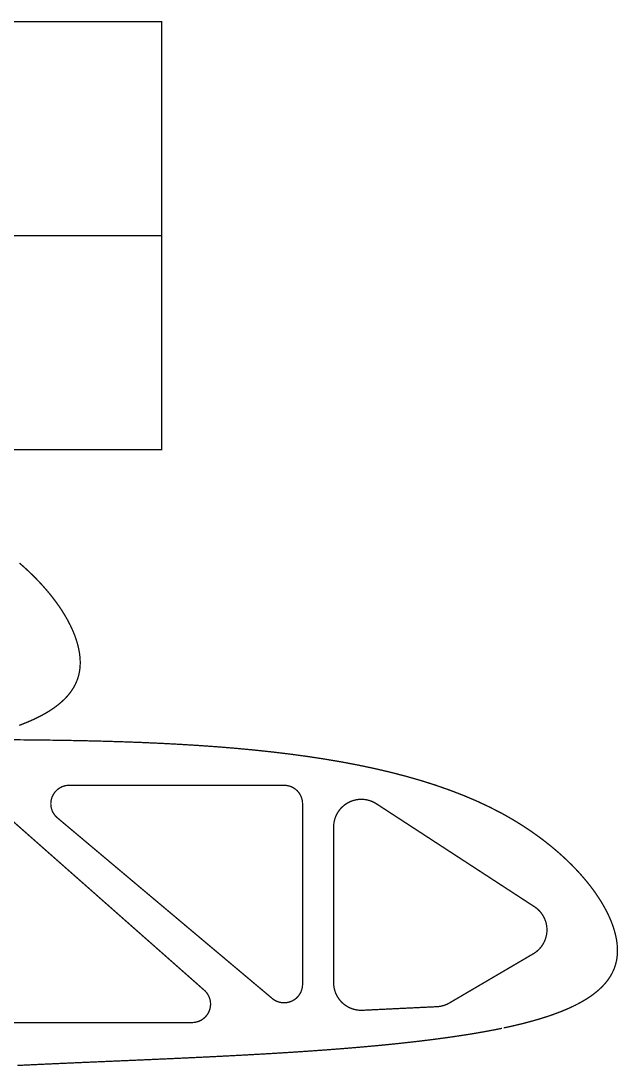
# Model space of a CAD drawing. Extents: x 0 to 807, y 0 to 285.
# Drawn here: x 645 to 806.8, y 1.9 to 285 of the extents above; entities that cross this region are included whole.
import ezdxf

# ---------------------------------------------------------------- set-up
doc = ezdxf.new("R2010")
doc.units = 0
doc.layers.get('0').update_dxf_attribs({"linetype": 'CONTINUOUS'})

msp = doc.modelspace()

# ---------------------------------------------------------------- linework, layer by layer
at = {"color": 0, "const_width": 0.35278}
for points in [[(0.17638, 226.851), (683.178, 226.851), (683.178, 284.851), (0.17638, 284.851), (0.17638, 168.851)], [(683.178, 226.851), (683.178, 168.851), (0.17638, 168.851)], [(644.66, 138.149), (645.368, 137.532), (646.061, 136.912), (646.742, 136.288), (647.407, 135.66), (648.06, 135.03), (648.699, 134.397), (649.322, 133.761), (649.933, 133.124), (650.529, 132.484), (651.11, 131.842), (651.675, 131.199), (652.226, 130.555), (652.762, 129.91), (653.008, 129.609), (653.25, 129.307), (653.489, 129.005), (653.724, 128.704), (653.956, 128.402), (654.183, 128.1), (654.408, 127.798), (654.629, 127.497), (654.847, 127.195), (655.063, 126.893), (655.272, 126.591), (655.481, 126.29), (655.685, 125.988), (655.885, 125.687), (656.082, 125.386), (656.275, 125.085), (656.465, 124.785), (656.651, 124.484), (656.835, 124.184), (657.014, 123.885), (657.189, 123.585), (657.361, 123.286), (657.529, 122.987), (657.694, 122.689), (657.856, 122.391), (658.012, 122.094), (658.165, 121.797), (658.315, 121.501), (658.463, 121.205), (658.604, 120.91), (658.753, 120.594), (658.896, 120.279), (659.036, 119.965), (659.171, 119.651), (659.301, 119.339), (659.428, 119.027), (659.55, 118.716), (659.668, 118.406), (659.781, 118.097), (659.889, 117.788), (659.993, 117.481), (660.092, 117.175), (660.188, 116.87), (660.278, 116.566), (660.363, 116.263), (660.444, 115.961), (660.521, 115.66), (660.592, 115.361), (660.66, 115.063), (660.721, 114.765), (660.779, 114.47), (660.832, 114.176), (660.881, 113.883), (660.924, 113.591), (660.963, 113.301), (660.996, 113.012), (661.025, 112.725), (661.049, 112.439), (661.068, 112.155), (661.082, 111.872), (661.092, 111.592), (661.094, 111.461), (661.096, 111.331), (661.097, 111.201), (661.096, 111.071), (661.094, 110.942), (661.092, 110.814), (661.089, 110.685), (661.083, 110.557), (661.078, 110.43), (661.071, 110.302), (661.063, 110.176), (661.054, 110.049), (661.043, 109.923), (661.032, 109.797), (661.019, 109.672), (661.006, 109.547), (660.992, 109.423), (660.975, 109.299), (660.958, 109.175), (660.94, 109.052), (660.922, 108.929), (660.901, 108.807), (660.881, 108.685), (660.858, 108.563), (660.835, 108.442), (660.81, 108.321), (660.785, 108.201), (660.758, 108.081), (660.729, 107.961), (660.7, 107.842), (660.671, 107.724), (660.637, 107.601), (660.604, 107.479), (660.569, 107.357), (660.533, 107.236), (660.496, 107.115), (660.458, 106.995), (660.418, 106.875), (660.378, 106.756), (660.335, 106.637), (660.292, 106.518), (660.247, 106.401), (660.203, 106.283), (660.156, 106.166), (660.107, 106.049), (660.058, 105.933), (660.008, 105.817), (659.957, 105.702), (659.904, 105.587), (659.851, 105.473), (659.796, 105.359), (659.74, 105.246), (659.683, 105.133), (659.625, 105.02), (659.565, 104.908), (659.504, 104.796), (659.443, 104.685), (659.381, 104.574), (659.317, 104.463), (659.251, 104.353), (659.185, 104.244), (659.117, 104.135), (658.978, 103.914), (658.832, 103.696), (658.683, 103.479), (658.529, 103.264), (658.371, 103.051), (658.207, 102.839), (658.039, 102.629), (657.867, 102.421), (657.69, 102.215), (657.51, 102.01), (657.324, 101.807), (657.135, 101.605), (656.94, 101.405), (656.742, 101.207), (656.537, 101.011), (656.331, 100.816), (656.119, 100.622), (655.903, 100.431), (655.682, 100.24), (655.458, 100.052), (655.229, 99.865), (654.996, 99.6797), (654.758, 99.4958), (654.517, 99.3136), (654.272, 99.1329), (654.022, 98.9537), (653.768, 98.7761), (653.51, 98.6), (653.247, 98.4253), (652.982, 98.2522), (652.707, 98.0778), (652.428, 97.9047), (652.144, 97.7333), (651.857, 97.5635), (651.567, 97.3951), (651.271, 97.2282), (650.971, 97.0626), (650.668, 96.8988), (650.36, 96.7361), (650.049, 96.5751), (649.733, 96.4154), (649.414, 96.2572), (649.09, 96.1004), (648.762, 95.945), (648.432, 95.791), (648.096, 95.6383), (647.757, 95.4871), (647.415, 95.3371), (647.068, 95.1886), (646.718, 95.0414), (646.363, 94.8956), (646.006, 94.751), (645.643, 94.6078), (645.278, 94.4658), (644.908, 94.3251), (644.536, 94.1858)], [(639.657, 90.3169), (645.15, 90.2807), (650.621, 90.2263), (656.065, 90.1504), (661.478, 90.0499), (666.857, 89.9217), (672.197, 89.7624), (677.496, 89.5692), (682.747, 89.3388), (687.949, 89.0679), (693.096, 88.7538), (698.185, 88.3928), (703.211, 87.9821), (708.171, 87.5186), (713.061, 86.9989), (717.878, 86.42), (722.617, 85.7787), (727.272, 85.0721), (731.843, 84.2967), (736.324, 83.4496), (740.711, 82.5275), (745, 81.5274), (749.188, 80.446), (753.269, 79.2803), (757.242, 78.0269), (761.1, 76.6831), (764.842, 75.2453), (768.461, 73.7106), (771.957, 72.0758), (775.322, 70.3378), (776.244, 69.8301), (777.156, 69.3142), (778.057, 68.7904), (778.947, 68.2589), (779.826, 67.72), (780.693, 67.1739), (781.55, 66.6208), (782.394, 66.0613), (783.226, 65.495), (784.047, 64.9228), (784.857, 64.3444), (785.653, 63.7606), (786.438, 63.1711), (787.21, 62.5765), (787.968, 61.9769), (788.715, 61.3726), (789.449, 60.7639), (790.168, 60.151), (790.875, 59.534), (791.569, 58.9135), (792.249, 58.2894), (792.915, 57.6621), (793.568, 57.0318), (794.207, 56.3987), (794.831, 55.7632), (795.442, 55.1254), (796.036, 54.4857), (796.618, 53.8443), (797.183, 53.2013), (797.735, 52.5571), (798.271, 51.9118), (798.517, 51.6104), (798.758, 51.3089), (798.996, 51.0072), (799.232, 50.7056), (799.463, 50.4038), (799.692, 50.1019), (799.917, 49.8001), (800.137, 49.4983), (800.356, 49.1965), (800.569, 48.8949), (800.781, 48.5932), (800.989, 48.2917), (801.193, 47.9903), (801.393, 47.689), (801.59, 47.3879), (801.783, 47.0871), (801.974, 46.7865), (802.16, 46.4861), (802.343, 46.1861), (802.522, 45.8864), (802.697, 45.5869), (802.869, 45.2879), (803.037, 44.9893), (803.203, 44.691), (803.364, 44.3932), (803.521, 44.0958), (803.674, 43.799), (803.824, 43.5026), (803.969, 43.2068), (804.113, 42.9115), (804.261, 42.5958), (804.404, 42.281), (804.544, 41.9667), (804.679, 41.6532), (804.81, 41.3406), (804.936, 41.0286), (805.058, 40.7176), (805.175, 40.4075), (805.289, 40.0983), (805.397, 39.7901), (805.501, 39.4829), (805.6, 39.1767), (805.696, 38.8715), (805.786, 38.5675), (805.871, 38.2644), (805.953, 37.9626), (806.029, 37.6619), (806.1, 37.3625), (806.167, 37.0643), (806.229, 36.7674), (806.287, 36.4717), (806.34, 36.1774), (806.389, 35.8843), (806.432, 35.5928), (806.471, 35.3026), (806.504, 35.0139), (806.533, 34.7267), (806.557, 34.441), (806.576, 34.1568), (806.59, 33.8743), (806.6, 33.5933), (806.603, 33.4628), (806.604, 33.3326), (806.606, 33.2028), (806.604, 33.0732), (806.603, 32.9442), (806.6, 32.8154), (806.597, 32.6871), (806.592, 32.559), (806.586, 32.4315), (806.579, 32.3043), (806.571, 32.1774), (806.561, 32.051), (806.551, 31.9249), (806.54, 31.7993), (806.528, 31.674), (806.514, 31.5492), (806.5, 31.4246), (806.483, 31.3006), (806.467, 31.1768), (806.449, 31.0536), (806.431, 30.9308), (806.41, 30.8083), (806.389, 30.6864), (806.367, 30.5647), (806.343, 30.4436), (806.318, 30.3228), (806.293, 30.2025), (806.265, 30.0826), (806.238, 29.9632), (806.208, 29.8442), (806.179, 29.7256), (806.146, 29.6029), (806.113, 29.4808), (806.078, 29.3592), (806.042, 29.2379), (806.004, 29.1171), (805.965, 28.9968), (805.926, 28.8771), (805.886, 28.7576), (805.843, 28.6388), (805.8, 28.5203), (805.756, 28.4024), (805.71, 28.2849), (805.664, 28.1678), (805.615, 28.0511), (805.567, 27.935), (805.517, 27.8192), (805.465, 27.704), (805.412, 27.5892), (805.358, 27.4747), (805.304, 27.3608), (805.249, 27.2474), (805.192, 27.1343), (805.133, 27.0218), (805.074, 26.9096), (805.012, 26.7979), (804.951, 26.6865), (804.887, 26.5757), (804.824, 26.4653), (804.76, 26.3553), (804.693, 26.2458), (804.625, 26.1367), (804.485, 25.9164), (804.34, 25.6978), (804.192, 25.481), (804.037, 25.2658), (803.878, 25.0526), (803.715, 24.841), (803.547, 24.6311), (803.375, 24.4229), (803.199, 24.2164), (803.018, 24.0115), (802.832, 23.8083), (802.643, 23.6069), (802.449, 23.4071), (802.25, 23.2089), (802.046, 23.0124), (801.839, 22.8175), (801.628, 22.624), (801.411, 22.4324), (801.19, 22.2424), (800.967, 22.0538), (800.738, 21.8668), (800.504, 21.6815), (800.267, 21.4976), (800.025, 21.3154), (799.779, 21.1347), (799.531, 20.9556), (799.276, 20.7779), (799.018, 20.6018), (798.756, 20.4271), (798.49, 20.254), (798.215, 20.0796), (797.936, 19.9067), (797.653, 19.7351), (797.365, 19.5653), (797.075, 19.3969), (796.779, 19.23), (796.479, 19.0644), (796.176, 18.9006), (795.868, 18.7381), (795.557, 18.5769), (795.242, 18.4172), (794.922, 18.259), (794.599, 18.1022), (794.271, 17.9468), (793.94, 17.7928), (793.604, 17.6401), (793.265, 17.4889), (792.922, 17.339), (792.576, 17.1904), (792.225, 17.0432), (791.871, 16.8974), (791.514, 16.7528), (791.151, 16.6096), (790.786, 16.4676), (790.417, 16.3271), (790.044, 16.1876), (789.668, 16.0496), (789.287, 15.9128), (788.903, 15.7772), (788.517, 15.6429), (788.125, 15.5097), (787.744, 15.3822), (787.36, 15.256), (786.971, 15.1307), (786.581, 15.0065), (786.186, 14.8836), (785.787, 14.7617), (785.387, 14.6408), (784.983, 14.5211), (784.575, 14.4024), (784.165, 14.2847), (783.751, 14.1682), (783.335, 14.0526), (782.915, 13.9382), (782.492, 13.8247), (782.067, 13.7122), (781.637, 13.6008), (781.206, 13.4903), (780.771, 13.3808), (780.332, 13.2723), (779.892, 13.1648), (779.447, 13.0583), (779, 12.9526), (778.55, 12.848), (778.099, 12.7443), (777.642, 12.6414), (777.183, 12.5396), (776.722, 12.4385), (776.258, 12.3385), (775.792, 12.2393)], [(632.765, 13.6946), (691.399, 13.6946), (691.496, 13.6946), (691.786, 13.7096), (692.167, 13.7537), (692.539, 13.8262), (692.903, 13.926), (693.257, 14.0524), (693.599, 14.2042), (693.926, 14.3807), (694.24, 14.5808), (694.539, 14.8039), (694.821, 15.0486), (695.083, 15.3144), (695.326, 15.6001), (695.549, 15.9051), (695.749, 16.2282), (695.925, 16.5686), (696.042, 16.8349), (696.075, 16.9253), (696.11, 17.0157), (696.199, 17.2925), (696.292, 17.6642), (696.356, 18.0385), (696.392, 18.414), (696.399, 18.7892), (696.376, 19.1625), (696.328, 19.5322), (696.253, 19.8968), (696.149, 20.2549), (696.019, 20.6046), (695.864, 20.9446), (695.683, 21.2732), (695.476, 21.5888), (695.244, 21.8899), (694.989, 22.175), (694.781, 22.3783), (694.708, 22.4424), (636.075, 74.2257)], [(775.322, 12.1409), (775.006, 12.0756), (774.689, 12.0106), (774.369, 11.946), (774.05, 11.8818), (773.729, 11.818), (773.407, 11.7546), (773.083, 11.6915), (772.758, 11.6288), (772.432, 11.5665), (772.106, 11.5045), (771.778, 11.4429), (771.447, 11.3816), (771.117, 11.3208), (770.785, 11.2602), (770.453, 11.2), (770.118, 11.1402), (769.783, 11.0807), (769.446, 11.0216), (769.108, 10.9628), (768.771, 10.9043), (768.431, 10.8462), (768.089, 10.7884), (767.747, 10.7309), (767.404, 10.6738), (767.06, 10.617), (766.714, 10.5605), (766.368, 10.5043), (766.021, 10.4485), (765.671, 10.3929), (765.322, 10.3377), (761.111, 9.70839), (756.758, 9.11985), (752.274, 8.56999), (747.668, 8.05653), (742.947, 7.57736), (738.124, 7.13026), (733.206, 6.713), (728.201, 6.32346), (723.122, 5.95947), (717.975, 5.61876), (712.771, 5.29921), (707.519, 4.99864), (702.228, 4.71479), (696.907, 4.44558), (691.565, 4.18875), (686.213, 3.94211), (680.86, 3.7035), (675.512, 3.47076), (670.183, 3.24164), (664.879, 3.014), (659.611, 2.78564), (654.387, 2.55442), (649.218, 2.31808), (644.111, 2.07449)]]:
    msp.add_lwpolyline(points, dxfattribs=at)
for points in [[(721.317, 72.9664), (721.317, 73.09), (721.292, 73.4606), (721.219, 73.9464), (721.1, 74.4207), (720.936, 74.8799), (720.728, 75.3208), (720.476, 75.7404), (720.183, 76.1351), (719.939, 76.4146), (719.851, 76.5019), (719.764, 76.5893), (719.485, 76.834), (719.09, 77.1264), (718.671, 77.3774), (718.229, 77.5858), (717.771, 77.7503), (717.296, 77.8694), (716.81, 77.9419), (716.44, 77.9664), (716.317, 77.9664), (658.142, 77.9664), (658.044, 77.9664), (657.75, 77.9513), (657.367, 77.9061), (656.99, 77.8322), (656.622, 77.7304), (656.267, 77.6015), (655.922, 77.4467), (655.59, 77.2668), (655.275, 77.0629), (654.975, 76.8358), (654.693, 76.5865), (654.429, 76.3161), (654.186, 76.0254), (653.965, 75.7153), (653.767, 75.3869), (653.592, 75.0411), (653.478, 74.7708), (653.444, 74.6789), (653.411, 74.5871), (653.325, 74.3062), (653.235, 73.9296), (653.175, 73.5506), (653.146, 73.1708), (653.144, 72.7918), (653.172, 72.4153), (653.228, 72.0429), (653.311, 71.6761), (653.422, 71.3165), (653.56, 70.966), (653.724, 70.6258), (653.912, 70.2979), (654.128, 69.9836), (654.369, 69.6847), (654.635, 69.4029), (654.849, 69.2024), (654.924, 69.1394), (713.099, 20.2229), (713.168, 20.1647), (713.383, 19.9999), (713.682, 19.7997), (713.992, 19.6229), (714.311, 19.4694), (714.639, 19.3396), (714.974, 19.2333), (715.314, 19.1513), (715.66, 19.0932), (716.008, 19.0593), (716.358, 19.05), (716.71, 19.0653), (717.06, 19.1053), (717.408, 19.1704), (717.753, 19.2606), (718.093, 19.3761), (718.344, 19.479), (718.426, 19.5172), (718.508, 19.5554), (718.75, 19.6821), (719.057, 19.8679), (719.349, 20.0736), (719.622, 20.2983), (719.878, 20.5406), (720.115, 20.7994), (720.333, 21.0738), (720.532, 21.3622), (720.71, 21.664), (720.867, 21.9778), (721.001, 22.3025), (721.113, 22.6369), (721.2, 22.98), (721.264, 23.3306), (721.303, 23.6876), (721.317, 23.9593), (721.317, 24.0499), (721.317, 72.9664)], [(784.11, 45.0771), (784.211, 45.011), (784.507, 44.7994), (784.883, 44.499), (785.238, 44.1769), (785.568, 43.8349), (785.876, 43.4738), (786.16, 43.095), (786.418, 42.6999), (786.65, 42.2896), (786.857, 41.8656), (787.037, 41.429), (787.189, 40.9811), (787.313, 40.5233), (787.408, 40.0568), (787.474, 39.5828), (787.508, 39.1028), (787.517, 38.7389), (787.512, 38.6178), (787.51, 38.4967), (787.486, 38.1335), (787.429, 37.6556), (787.34, 37.1851), (787.224, 36.7236), (787.079, 36.2721), (786.906, 35.8318), (786.706, 35.4042), (786.479, 34.9903), (786.228, 34.5914), (785.951, 34.2089), (785.65, 33.8438), (785.326, 33.4975), (784.979, 33.1711), (784.611, 32.8661), (784.221, 32.5836), (783.915, 32.3861), (783.811, 32.3247), (761.125, 19.0125), (761.026, 18.9551), (760.726, 18.7949), (760.317, 18.6022), (759.897, 18.4349), (759.469, 18.2932), (759.033, 18.1775), (758.59, 18.0881), (758.143, 18.0256), (757.804, 17.9954), (757.69, 17.9899), (737.599, 17.0193), (737.503, 17.0147), (737.214, 17.0107), (736.832, 17.0214), (736.453, 17.0515), (736.078, 17.1007), (735.706, 17.1685), (735.338, 17.2549), (734.975, 17.3596), (734.618, 17.4821), (734.268, 17.6225), (733.926, 17.7804), (733.592, 17.9556), (733.265, 18.1476), (732.949, 18.3565), (732.643, 18.5818), (732.347, 18.8233), (732.132, 19.0147), (732.063, 19.0808), (731.993, 19.1471), (731.792, 19.3525), (731.536, 19.6364), (731.296, 19.9318), (731.072, 20.2379), (730.864, 20.5542), (730.674, 20.8799), (730.499, 21.2144), (730.342, 21.5571), (730.203, 21.9072), (730.081, 22.2642), (729.976, 22.6271), (729.89, 22.9956), (729.824, 23.3689), (729.775, 23.7462), (729.746, 24.1269), (729.736, 24.4147), (729.736, 24.5106), (729.736, 66.6671), (729.736, 66.8358), (729.767, 67.3422), (729.857, 68.0078), (730.006, 68.6601), (730.211, 69.2954), (730.474, 69.9099), (730.789, 70.4997), (731.158, 71.0611), (731.468, 71.4631), (731.578, 71.5904), (731.689, 71.7178), (732.044, 72.0797), (732.55, 72.5225), (733.09, 72.9169), (733.662, 73.261), (734.262, 73.5526), (734.889, 73.7903), (735.535, 73.9717), (736.032, 74.0718), (736.2, 74.0951), (736.367, 74.1185), (736.872, 74.1582), (737.544, 74.1607), (738.211, 74.1035), (738.868, 73.9872), (739.514, 73.8131), (740.142, 73.5817), (740.749, 73.2939), (741.189, 73.0431), (741.331, 72.9508), (784.11, 45.0771)]]:
    msp.add_lwpolyline(points, close=True, dxfattribs=at)

doc.saveas('drawing.dxf')
